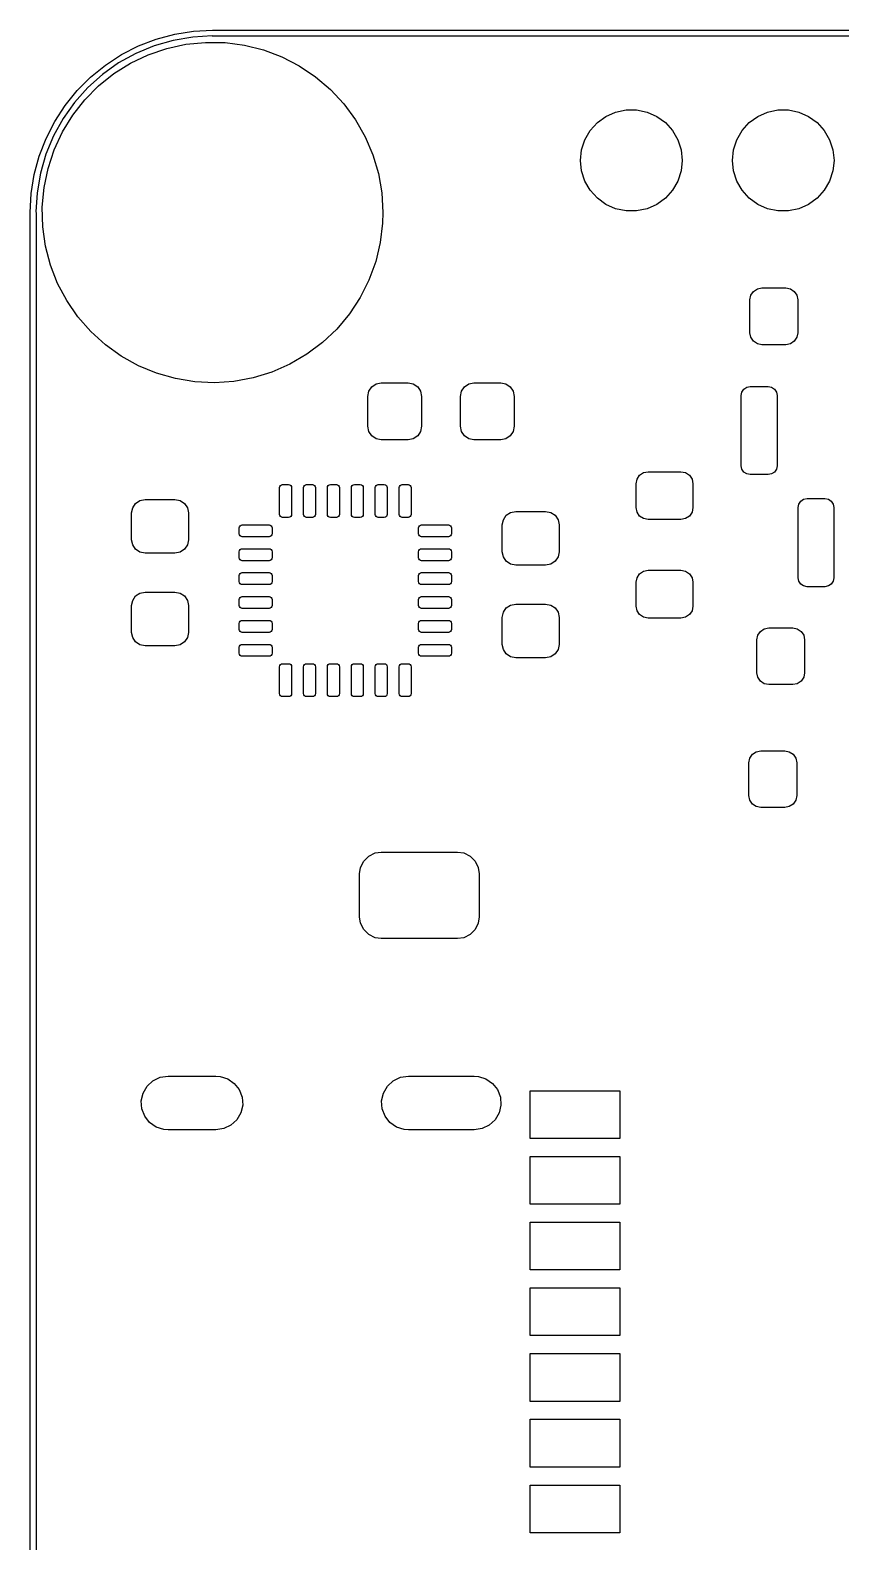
# Model space of a CAD drawing. Extents: x 3.59 to 5.68, y -3.55 to -1.66.
# Drawn here: x 3.585 to 4.119, y -2.652 to -1.656 of the extents above; entities that cross this region are included whole.
import ezdxf

# ---------------------------------------------------------------- set-up
doc = ezdxf.new("R2010")
doc.units = 0
doc.header["$MEASUREMENT"] = 0
doc.layers.add('BLACK', color=7, linetype='CONTINUOUS')

msp = doc.modelspace()

# ---------------------------------------------------------------- linework, layer by layer
at = {"layer": 'BLACK', "linetype": 'CONTINUOUS'}
for p, q in [((3.65672, -1.66673), (3.66846, -1.66223)), ((3.67968, -1.66302), (3.66714, -1.66663)), ((3.66846, -1.66223), (3.6806, -1.65898)), ((3.69254, -1.66084), (3.67968, -1.66302)), ((3.6806, -1.65898), (3.69301, -1.65701)), ((3.70518, -1.66013), (3.69254, -1.66084)), ((3.69301, -1.65701), (3.70556, -1.65635)), ((3.70556, -1.66029), (3.70518, -1.66013)), ((3.70556, -1.65635), (3.70556, -1.65635)), ((3.70556, -1.65635), (5.55596, -1.65635)), ((5.55596, -1.66029), (3.70556, -1.66029)), ((3.63498, -1.67928), (3.64553, -1.67244)), ((3.65509, -1.67163), (3.64368, -1.67794)), ((3.64553, -1.67244), (3.65672, -1.66673)), ((3.65151, -1.67811), (3.66317, -1.67255)), ((3.66714, -1.66663), (3.65509, -1.67163)), ((3.66317, -1.67255), (3.67539, -1.66836)), ((3.67539, -1.66836), (3.68801, -1.66561)), ((3.68801, -1.66561), (3.70086, -1.66433)), ((3.70086, -1.66433), (3.71378, -1.66453)), ((3.71378, -1.66453), (3.72659, -1.66622)), ((3.72659, -1.66622), (3.73912, -1.66936)), ((3.73912, -1.66936), (3.7512, -1.67393)), ((3.62522, -1.68719), (3.63498, -1.67928)), ((3.64368, -1.67794), (3.63304, -1.68548)), ((3.64056, -1.68497), (3.65151, -1.67811)), ((3.7512, -1.67393), (3.76268, -1.67985)), ((3.76268, -1.67985), (3.7734, -1.68706)), ((3.61633, -1.69608), (3.62522, -1.68719)), ((3.6214, -1.70223), (3.63048, -1.69305)), ((3.63304, -1.68548), (3.62331, -1.69418)), ((3.63048, -1.69305), (3.64056, -1.68497)), ((3.7734, -1.68706), (3.78322, -1.69545)), ((3.60842, -1.70585), (3.61633, -1.69608)), ((3.61343, -1.7124), (3.6214, -1.70223)), ((3.62331, -1.69418), (3.61462, -1.7039)), ((3.78322, -1.69545), (3.79202, -1.70491)), ((3.60157, -1.71639), (3.60842, -1.70585)), ((3.60668, -1.72341), (3.61343, -1.7124)), ((3.61462, -1.7039), (3.60707, -1.71454)), ((3.79202, -1.70491), (3.79967, -1.71532)), ((3.95894, -1.71726), (3.9646, -1.71315)), ((3.9646, -1.71315), (3.97099, -1.7103)), ((3.97099, -1.7103), (3.97784, -1.70885)), ((3.97784, -1.70885), (3.98483, -1.70885)), ((3.98483, -1.70885), (3.99168, -1.7103)), ((3.99168, -1.7103), (3.99807, -1.71315)), ((3.99807, -1.71315), (4.00373, -1.71726)), ((4.05894, -1.71726), (4.0646, -1.71315)), ((4.0646, -1.71315), (4.07099, -1.7103)), ((4.07099, -1.7103), (4.07784, -1.70885)), ((4.07784, -1.70885), (4.08483, -1.70885)), ((4.08483, -1.70885), (4.09168, -1.7103)), ((4.09168, -1.7103), (4.09807, -1.71315)), ((4.09807, -1.71315), (4.10373, -1.71726)), ((3.59587, -1.72759), (3.60157, -1.71639)), ((3.60707, -1.71454), (3.60076, -1.72596)), ((3.79967, -1.71532), (3.80607, -1.72654)), ((3.95076, -1.72852), (3.95426, -1.72246)), ((3.95426, -1.72246), (3.95894, -1.71726)), ((4.00373, -1.71726), (4.00841, -1.72246)), ((4.00841, -1.72246), (4.01191, -1.72852)), ((4.05076, -1.72852), (4.05426, -1.72246)), ((4.05426, -1.72246), (4.05894, -1.71726)), ((4.10373, -1.71726), (4.10841, -1.72246)), ((4.10841, -1.72246), (4.11191, -1.72852)), ((3.59136, -1.73932), (3.59587, -1.72759)), ((3.60076, -1.72596), (3.59577, -1.73801)), ((3.60124, -1.73513), (3.60668, -1.72341)), ((3.80607, -1.72654), (3.81113, -1.73843)), ((3.9486, -1.73517), (3.95076, -1.72852)), ((4.01191, -1.72852), (4.01407, -1.73517)), ((4.0486, -1.73517), (4.05076, -1.72852)), ((4.11191, -1.72852), (4.11407, -1.73517)), ((3.58811, -1.75146), (3.59136, -1.73932)), ((3.59577, -1.73801), (3.59216, -1.75055)), ((3.59718, -1.74739), (3.60124, -1.73513)), ((3.81113, -1.73843), (3.8148, -1.75081)), ((3.94787, -1.74213), (3.9486, -1.73517)), ((3.9486, -1.74909), (3.94787, -1.74213)), ((4.01407, -1.73517), (4.0148, -1.74213)), ((4.0148, -1.74213), (4.01407, -1.74909)), ((4.04787, -1.74213), (4.0486, -1.73517)), ((4.0486, -1.74909), (4.04787, -1.74213)), ((4.11407, -1.73517), (4.1148, -1.74213)), ((4.1148, -1.74213), (4.11407, -1.74909)), ((3.58614, -1.76388), (3.58811, -1.75146)), ((3.59216, -1.75055), (3.58997, -1.76341)), ((3.59456, -1.76004), (3.59718, -1.74739)), ((3.8148, -1.75081), (3.81702, -1.76354)), ((3.95076, -1.75574), (3.9486, -1.74909)), ((4.01407, -1.74909), (4.01191, -1.75574)), ((4.05076, -1.75574), (4.0486, -1.74909)), ((4.11407, -1.74909), (4.11191, -1.75574)), ((3.59341, -1.77291), (3.59456, -1.76004)), ((3.95426, -1.7618), (3.95076, -1.75574)), ((3.95894, -1.767), (3.95426, -1.7618)), ((4.00841, -1.7618), (4.00373, -1.767)), ((4.01191, -1.75574), (4.00841, -1.7618)), ((4.05426, -1.7618), (4.05076, -1.75574)), ((4.05894, -1.767), (4.05426, -1.7618)), ((4.10841, -1.7618), (4.10373, -1.767)), ((4.11191, -1.75574), (4.10841, -1.7618)), ((3.58549, -1.77643), (3.58614, -1.76388)), ((3.58997, -1.76341), (3.58926, -1.77604)), ((3.59375, -1.78582), (3.59341, -1.77291)), ((3.81702, -1.76354), (3.81777, -1.77643)), ((3.9646, -1.77111), (3.95894, -1.767)), ((3.97099, -1.77396), (3.9646, -1.77111)), ((3.99807, -1.77111), (3.99168, -1.77396)), ((4.00373, -1.767), (3.99807, -1.77111)), ((4.0646, -1.77111), (4.05894, -1.767)), ((4.07099, -1.77396), (4.0646, -1.77111)), ((4.09807, -1.77111), (4.09168, -1.77396)), ((4.10373, -1.767), (4.09807, -1.77111)), ((3.58549, -3.42997), (3.58549, -1.77643)), ((3.58926, -1.77604), (3.58942, -1.77643)), ((3.58942, -1.77643), (3.58942, -3.42997)), ((3.81777, -1.77643), (3.81755, -1.78348)), ((3.97784, -1.77541), (3.97099, -1.77396)), ((3.98483, -1.77541), (3.97784, -1.77541)), ((3.99168, -1.77396), (3.98483, -1.77541)), ((4.07784, -1.77541), (4.07099, -1.77396)), ((4.08483, -1.77541), (4.07784, -1.77541)), ((4.09168, -1.77396), (4.08483, -1.77541)), ((3.59557, -1.79861), (3.59375, -1.78582)), ((3.81755, -1.78348), (3.81599, -1.7963)), ((3.59885, -1.81111), (3.59557, -1.79861)), ((3.81599, -1.7963), (3.81298, -1.80886)), ((3.60354, -1.82314), (3.59885, -1.81111)), ((3.81298, -1.80886), (3.80854, -1.82099)), ((3.80854, -1.82099), (3.80274, -1.83254)), ((3.60959, -1.83456), (3.60354, -1.82314)), ((3.80274, -1.83254), (3.79564, -1.84333)), ((4.05945, -1.83406), (4.06005, -1.83104)), ((4.06005, -1.83104), (4.06176, -1.82849)), ((4.06176, -1.82849), (4.06431, -1.82678)), ((4.06431, -1.82678), (4.06732, -1.82618)), ((4.06732, -1.82618), (4.08307, -1.82618)), ((4.08307, -1.82618), (4.08608, -1.82678)), ((4.08608, -1.82678), (4.08864, -1.82849)), ((4.08864, -1.82849), (4.09035, -1.83104)), ((4.09035, -1.83104), (4.09094, -1.83406)), ((3.6169, -1.8452), (3.60959, -1.83456)), ((4.05945, -1.85571), (4.05945, -1.83406)), ((4.09094, -1.83406), (4.09094, -1.85571)), ((3.6254, -1.85494), (3.6169, -1.8452)), ((3.79564, -1.84333), (3.78736, -1.85324)), ((3.63495, -1.86363), (3.6254, -1.85494)), ((3.77799, -1.86213), (3.76766, -1.86989)), ((3.78736, -1.85324), (3.77799, -1.86213)), ((4.06005, -1.85872), (4.05945, -1.85571)), ((4.06176, -1.86128), (4.06005, -1.85872)), ((4.06431, -1.86298), (4.06176, -1.86128)), ((4.08864, -1.86128), (4.08608, -1.86298)), ((4.09035, -1.85872), (4.08864, -1.86128)), ((4.09094, -1.85571), (4.09035, -1.85872)), ((3.64544, -1.87117), (3.63495, -1.86363)), ((3.65673, -1.87745), (3.64544, -1.87117)), ((3.76766, -1.86989), (3.7565, -1.87641)), ((4.06732, -1.86358), (4.06431, -1.86298)), ((4.08307, -1.86358), (4.06732, -1.86358)), ((4.08608, -1.86298), (4.08307, -1.86358)), ((3.66866, -1.8824), (3.65673, -1.87745)), ((3.68109, -1.88594), (3.66866, -1.8824)), ((3.74467, -1.8816), (3.73233, -1.8854)), ((3.7565, -1.87641), (3.74467, -1.8816)), ((3.69383, -1.88802), (3.68109, -1.88594)), ((3.70674, -1.88863), (3.69383, -1.88802)), ((3.71963, -1.88775), (3.70674, -1.88863)), ((3.73233, -1.8854), (3.71963, -1.88775)), ((3.80845, -1.89425), (3.81037, -1.89138)), ((3.81037, -1.89138), (3.81325, -1.88946)), ((3.81325, -1.88946), (3.81664, -1.88878)), ((3.81664, -1.88878), (3.83435, -1.88878)), ((3.83435, -1.88878), (3.83774, -1.88946)), ((3.83774, -1.88946), (3.84062, -1.89138)), ((3.84062, -1.89138), (3.84254, -1.89425)), ((3.86948, -1.89425), (3.8714, -1.89138)), ((3.8714, -1.89138), (3.87427, -1.88946)), ((3.87427, -1.88946), (3.87766, -1.88878)), ((3.87766, -1.88878), (3.89538, -1.88878)), ((3.89538, -1.88878), (3.89877, -1.88946)), ((3.89877, -1.88946), (3.90164, -1.89138)), ((3.90164, -1.89138), (3.90356, -1.89425)), ((4.05547, -1.89287), (4.05739, -1.89159)), ((4.05739, -1.89159), (4.05965, -1.89114)), ((4.05965, -1.89114), (4.07146, -1.89114)), ((4.07146, -1.89114), (4.07372, -1.89159)), ((4.07372, -1.89159), (4.07563, -1.89287)), ((3.80778, -1.89764), (3.80845, -1.89425)), ((3.80778, -1.91733), (3.80778, -1.89764)), ((3.84254, -1.89425), (3.84321, -1.89764)), ((3.84321, -1.89764), (3.84321, -1.91733)), ((3.8688, -1.89764), (3.86948, -1.89425)), ((3.8688, -1.91733), (3.8688, -1.89764)), ((3.90356, -1.89425), (3.90424, -1.89764)), ((3.90424, -1.89764), (3.90424, -1.91733)), ((4.05374, -1.89705), (4.05419, -1.89479)), ((4.05374, -1.94331), (4.05374, -1.89705)), ((4.05419, -1.89479), (4.05547, -1.89287)), ((4.07563, -1.89287), (4.07691, -1.89479)), ((4.07691, -1.89479), (4.07736, -1.89705)), ((4.07736, -1.89705), (4.07736, -1.94331)), ((3.80845, -1.92072), (3.80778, -1.91733)), ((3.81037, -1.92359), (3.80845, -1.92072)), ((3.84254, -1.92072), (3.84062, -1.92359)), ((3.84321, -1.91733), (3.84254, -1.92072)), ((3.86948, -1.92072), (3.8688, -1.91733)), ((3.8714, -1.92359), (3.86948, -1.92072)), ((3.90356, -1.92072), (3.90164, -1.92359)), ((3.90424, -1.91733), (3.90356, -1.92072)), ((3.81325, -1.92551), (3.81037, -1.92359)), ((3.81664, -1.92619), (3.81325, -1.92551)), ((3.83435, -1.92619), (3.81664, -1.92619)), ((3.83774, -1.92551), (3.83435, -1.92619)), ((3.84062, -1.92359), (3.83774, -1.92551)), ((3.87427, -1.92551), (3.8714, -1.92359)), ((3.87766, -1.92619), (3.87427, -1.92551)), ((3.89538, -1.92619), (3.87766, -1.92619)), ((3.89877, -1.92551), (3.89538, -1.92619)), ((3.90164, -1.92359), (3.89877, -1.92551)), ((3.9845, -1.95517), (3.9851, -1.95216)), ((3.9851, -1.95216), (3.98681, -1.94961)), ((3.98681, -1.94961), (3.98936, -1.9479)), ((3.98936, -1.9479), (3.99237, -1.9473)), ((3.99237, -1.9473), (4.01403, -1.9473)), ((4.01403, -1.9473), (4.01704, -1.9479)), ((4.01704, -1.9479), (4.0196, -1.94961)), ((4.0196, -1.94961), (4.0213, -1.95216)), ((4.0213, -1.95216), (4.0219, -1.95517)), ((4.05419, -1.94557), (4.05374, -1.94331)), ((4.05547, -1.94748), (4.05419, -1.94557)), ((4.05739, -1.94876), (4.05547, -1.94748)), ((4.05965, -1.94921), (4.05739, -1.94876)), ((4.07146, -1.94921), (4.05965, -1.94921)), ((4.07372, -1.94876), (4.07146, -1.94921)), ((4.07563, -1.94748), (4.07372, -1.94876)), ((4.07691, -1.94557), (4.07563, -1.94748)), ((4.07736, -1.94331), (4.07691, -1.94557)), ((3.74971, -1.95768), (3.74986, -1.95693)), ((3.74971, -1.9754), (3.74971, -1.95768)), ((3.74986, -1.95693), (3.75029, -1.95629)), ((3.75029, -1.95629), (3.75092, -1.95586)), ((3.75092, -1.95586), (3.75168, -1.95571)), ((3.75168, -1.95571), (3.75561, -1.95571)), ((3.75561, -1.95571), (3.75637, -1.95586)), ((3.75637, -1.95586), (3.75701, -1.95629)), ((3.75701, -1.95629), (3.75743, -1.95693)), ((3.75743, -1.95693), (3.75758, -1.95768)), ((3.75758, -1.95768), (3.75758, -1.9754)), ((3.76546, -1.95768), (3.76561, -1.95693)), ((3.76546, -1.9754), (3.76546, -1.95768)), ((3.76561, -1.95693), (3.76603, -1.95629)), ((3.76603, -1.95629), (3.76667, -1.95586)), ((3.76667, -1.95586), (3.76743, -1.95571)), ((3.76743, -1.95571), (3.77136, -1.95571)), ((3.77136, -1.95571), (3.77212, -1.95586)), ((3.77212, -1.95586), (3.77275, -1.95629)), ((3.77275, -1.95629), (3.77318, -1.95693)), ((3.77318, -1.95693), (3.77333, -1.95768)), ((3.77333, -1.95768), (3.77333, -1.9754)), ((3.7812, -1.95768), (3.78135, -1.95693)), ((3.7812, -1.9754), (3.7812, -1.95768)), ((3.78135, -1.95693), (3.78178, -1.95629)), ((3.78178, -1.95629), (3.78242, -1.95586)), ((3.78242, -1.95586), (3.78317, -1.95571)), ((3.78317, -1.95571), (3.78711, -1.95571)), ((3.78711, -1.95571), (3.78786, -1.95586)), ((3.78786, -1.95586), (3.7885, -1.95629)), ((3.7885, -1.95629), (3.78893, -1.95693)), ((3.78893, -1.95693), (3.78908, -1.95768)), ((3.78908, -1.95768), (3.78908, -1.9754)), ((3.79695, -1.95768), (3.7971, -1.95693)), ((3.79695, -1.9754), (3.79695, -1.95768)), ((3.7971, -1.95693), (3.79753, -1.95629)), ((3.79753, -1.95629), (3.79817, -1.95586)), ((3.79817, -1.95586), (3.79892, -1.95571)), ((3.79892, -1.95571), (3.80286, -1.95571)), ((3.80286, -1.95571), (3.80361, -1.95586)), ((3.80361, -1.95586), (3.80425, -1.95629)), ((3.80425, -1.95629), (3.80468, -1.95693)), ((3.80468, -1.95693), (3.80483, -1.95768)), ((3.80483, -1.95768), (3.80483, -1.9754)), ((3.8127, -1.95768), (3.81285, -1.95693)), ((3.8127, -1.9754), (3.8127, -1.95768)), ((3.81285, -1.95693), (3.81328, -1.95629)), ((3.81328, -1.95629), (3.81392, -1.95586)), ((3.81392, -1.95586), (3.81467, -1.95571)), ((3.81467, -1.95571), (3.81861, -1.95571)), ((3.81861, -1.95571), (3.81936, -1.95586)), ((3.81936, -1.95586), (3.82, -1.95629)), ((3.82, -1.95629), (3.82042, -1.95693)), ((3.82042, -1.95693), (3.82057, -1.95768)), ((3.82057, -1.95768), (3.82057, -1.9754)), ((3.82845, -1.95768), (3.8286, -1.95693)), ((3.82845, -1.9754), (3.82845, -1.95768)), ((3.8286, -1.95693), (3.82903, -1.95629)), ((3.82903, -1.95629), (3.82966, -1.95586)), ((3.82966, -1.95586), (3.83042, -1.95571)), ((3.83042, -1.95571), (3.83435, -1.95571)), ((3.83435, -1.95571), (3.83511, -1.95586)), ((3.83511, -1.95586), (3.83575, -1.95629)), ((3.83575, -1.95629), (3.83617, -1.95693)), ((3.83617, -1.95693), (3.83632, -1.95768)), ((3.83632, -1.95768), (3.83632, -1.9754)), ((3.9845, -1.97092), (3.9845, -1.95517)), ((4.0219, -1.95517), (4.0219, -1.97092)), ((3.65227, -1.97441), (3.65294, -1.97102)), ((3.65294, -1.97102), (3.65486, -1.96815)), ((3.65486, -1.96815), (3.65774, -1.96623)), ((3.65774, -1.96623), (3.66113, -1.96556)), ((3.66113, -1.96556), (3.68081, -1.96556)), ((3.68081, -1.96556), (3.6842, -1.96623)), ((3.6842, -1.96623), (3.68707, -1.96815)), ((3.68707, -1.96815), (3.68899, -1.97102)), ((3.68899, -1.97102), (3.68967, -1.97441)), ((3.9851, -1.97393), (3.9845, -1.97092)), ((4.0219, -1.97092), (4.0213, -1.97393)), ((4.09114, -1.97087), (4.09159, -1.96861)), ((4.09114, -2.01713), (4.09114, -1.97087)), ((4.09159, -1.96861), (4.09287, -1.96669)), ((4.09287, -1.96669), (4.09479, -1.96541)), ((4.09479, -1.96541), (4.09705, -1.96496)), ((4.09705, -1.96496), (4.10886, -1.96496)), ((4.10886, -1.96496), (4.11112, -1.96541)), ((4.11112, -1.96541), (4.11303, -1.96669)), ((4.11303, -1.96669), (4.11431, -1.96861)), ((4.11431, -1.96861), (4.11476, -1.97087)), ((4.11476, -1.97087), (4.11476, -2.01713)), ((3.65227, -1.99213), (3.65227, -1.97441)), ((3.68967, -1.97441), (3.68967, -1.99213)), ((3.74986, -1.97615), (3.74971, -1.9754)), ((3.75029, -1.97679), (3.74986, -1.97615)), ((3.75092, -1.97722), (3.75029, -1.97679)), ((3.75168, -1.97737), (3.75092, -1.97722)), ((3.75561, -1.97737), (3.75168, -1.97737)), ((3.75637, -1.97722), (3.75561, -1.97737)), ((3.75701, -1.97679), (3.75637, -1.97722)), ((3.75743, -1.97615), (3.75701, -1.97679)), ((3.75758, -1.9754), (3.75743, -1.97615)), ((3.76561, -1.97615), (3.76546, -1.9754)), ((3.76603, -1.97679), (3.76561, -1.97615)), ((3.76667, -1.97722), (3.76603, -1.97679)), ((3.76743, -1.97737), (3.76667, -1.97722)), ((3.77136, -1.97737), (3.76743, -1.97737)), ((3.77212, -1.97722), (3.77136, -1.97737)), ((3.77275, -1.97679), (3.77212, -1.97722)), ((3.77318, -1.97615), (3.77275, -1.97679)), ((3.77333, -1.9754), (3.77318, -1.97615)), ((3.78135, -1.97615), (3.7812, -1.9754)), ((3.78178, -1.97679), (3.78135, -1.97615)), ((3.78242, -1.97722), (3.78178, -1.97679)), ((3.78317, -1.97737), (3.78242, -1.97722)), ((3.78711, -1.97737), (3.78317, -1.97737)), ((3.78786, -1.97722), (3.78711, -1.97737)), ((3.7885, -1.97679), (3.78786, -1.97722)), ((3.78893, -1.97615), (3.7885, -1.97679)), ((3.78908, -1.9754), (3.78893, -1.97615)), ((3.7971, -1.97615), (3.79695, -1.9754)), ((3.79753, -1.97679), (3.7971, -1.97615)), ((3.79817, -1.97722), (3.79753, -1.97679)), ((3.79892, -1.97737), (3.79817, -1.97722)), ((3.80286, -1.97737), (3.79892, -1.97737)), ((3.80361, -1.97722), (3.80286, -1.97737)), ((3.80425, -1.97679), (3.80361, -1.97722)), ((3.80468, -1.97615), (3.80425, -1.97679)), ((3.80483, -1.9754), (3.80468, -1.97615)), ((3.81285, -1.97615), (3.8127, -1.9754)), ((3.81328, -1.97679), (3.81285, -1.97615)), ((3.81392, -1.97722), (3.81328, -1.97679)), ((3.81467, -1.97737), (3.81392, -1.97722)), ((3.81861, -1.97737), (3.81467, -1.97737)), ((3.81936, -1.97722), (3.81861, -1.97737)), ((3.82, -1.97679), (3.81936, -1.97722)), ((3.82042, -1.97615), (3.82, -1.97679)), ((3.82057, -1.9754), (3.82042, -1.97615)), ((3.8286, -1.97615), (3.82845, -1.9754)), ((3.82903, -1.97679), (3.8286, -1.97615)), ((3.82966, -1.97722), (3.82903, -1.97679)), ((3.83042, -1.97737), (3.82966, -1.97722)), ((3.83435, -1.97737), (3.83042, -1.97737)), ((3.83511, -1.97722), (3.83435, -1.97737)), ((3.83575, -1.97679), (3.83511, -1.97722)), ((3.83617, -1.97615), (3.83575, -1.97679)), ((3.83632, -1.9754), (3.83617, -1.97615)), ((3.89636, -1.98229), (3.89704, -1.9789)), ((3.89704, -1.9789), (3.89896, -1.97602)), ((3.89896, -1.97602), (3.90183, -1.9741)), ((3.90183, -1.9741), (3.90522, -1.97343)), ((3.90522, -1.97343), (3.92491, -1.97343)), ((3.92491, -1.97343), (3.9283, -1.9741)), ((3.9283, -1.9741), (3.93117, -1.97602)), ((3.93117, -1.97602), (3.93309, -1.9789)), ((3.93309, -1.9789), (3.93376, -1.98229)), ((3.98681, -1.97649), (3.9851, -1.97393)), ((3.98936, -1.9782), (3.98681, -1.97649)), ((3.99237, -1.9788), (3.98936, -1.9782)), ((4.01403, -1.9788), (3.99237, -1.9788)), ((4.01704, -1.9782), (4.01403, -1.9788)), ((4.0196, -1.97649), (4.01704, -1.9782)), ((4.0213, -1.97393), (4.0196, -1.97649)), ((3.65294, -1.99552), (3.65227, -1.99213)), ((3.68967, -1.99213), (3.68899, -1.99552)), ((3.72313, -1.98426), (3.72328, -1.9835)), ((3.72313, -1.98819), (3.72313, -1.98426)), ((3.72328, -1.98895), (3.72313, -1.98819)), ((3.72328, -1.9835), (3.72371, -1.98286)), ((3.72371, -1.98958), (3.72328, -1.98895)), ((3.72371, -1.98286), (3.72435, -1.98244)), ((3.72435, -1.99001), (3.72371, -1.98958)), ((3.72435, -1.98244), (3.7251, -1.98229)), ((3.7251, -1.99016), (3.72435, -1.99001)), ((3.7251, -1.98229), (3.74282, -1.98229)), ((3.74282, -1.99016), (3.7251, -1.99016)), ((3.74282, -1.98229), (3.74357, -1.98244)), ((3.74357, -1.99001), (3.74282, -1.99016)), ((3.74357, -1.98244), (3.74421, -1.98286)), ((3.74421, -1.98958), (3.74357, -1.99001)), ((3.74421, -1.98286), (3.74464, -1.9835)), ((3.74464, -1.98895), (3.74421, -1.98958)), ((3.74464, -1.9835), (3.74479, -1.98426)), ((3.74479, -1.98819), (3.74464, -1.98895)), ((3.74479, -1.98426), (3.74479, -1.98819)), ((3.84124, -1.98426), (3.84139, -1.9835)), ((3.84124, -1.98819), (3.84124, -1.98426)), ((3.84139, -1.98895), (3.84124, -1.98819)), ((3.84139, -1.9835), (3.84182, -1.98286)), ((3.84182, -1.98958), (3.84139, -1.98895)), ((3.84182, -1.98286), (3.84246, -1.98244)), ((3.84246, -1.99001), (3.84182, -1.98958)), ((3.84246, -1.98244), (3.84321, -1.98229)), ((3.84321, -1.99016), (3.84246, -1.99001)), ((3.84321, -1.98229), (3.86093, -1.98229)), ((3.86093, -1.99016), (3.84321, -1.99016)), ((3.86093, -1.98229), (3.86168, -1.98244)), ((3.86168, -1.99001), (3.86093, -1.99016)), ((3.86168, -1.98244), (3.86232, -1.98286)), ((3.86232, -1.98958), (3.86168, -1.99001)), ((3.86232, -1.98286), (3.86275, -1.9835)), ((3.86275, -1.98895), (3.86232, -1.98958)), ((3.86275, -1.9835), (3.8629, -1.98426)), ((3.8629, -1.98819), (3.86275, -1.98895)), ((3.8629, -1.98426), (3.8629, -1.98819)), ((3.89636, -2), (3.89636, -1.98229)), ((3.93376, -1.98229), (3.93376, -2)), ((3.65486, -1.99839), (3.65294, -1.99552)), ((3.65774, -2.00031), (3.65486, -1.99839)), ((3.66113, -2.00099), (3.65774, -2.00031)), ((3.68081, -2.00099), (3.66113, -2.00099)), ((3.6842, -2.00031), (3.68081, -2.00099)), ((3.68707, -1.99839), (3.6842, -2.00031)), ((3.68899, -1.99552), (3.68707, -1.99839)), ((3.72313, -2), (3.72328, -1.99925)), ((3.72313, -2.00394), (3.72313, -2)), ((3.72328, -1.99925), (3.72371, -1.99861)), ((3.72371, -1.99861), (3.72435, -1.99819)), ((3.72435, -1.99819), (3.7251, -1.99804)), ((3.7251, -1.99804), (3.74282, -1.99804)), ((3.74282, -1.99804), (3.74357, -1.99819)), ((3.74357, -1.99819), (3.74421, -1.99861)), ((3.74421, -1.99861), (3.74464, -1.99925)), ((3.74464, -1.99925), (3.74479, -2)), ((3.74479, -2), (3.74479, -2.00394)), ((3.84124, -2), (3.84139, -1.99925)), ((3.84124, -2.00394), (3.84124, -2)), ((3.84139, -1.99925), (3.84182, -1.99861)), ((3.84182, -1.99861), (3.84246, -1.99819)), ((3.84246, -1.99819), (3.84321, -1.99804)), ((3.84321, -1.99804), (3.86093, -1.99804)), ((3.86093, -1.99804), (3.86168, -1.99819)), ((3.86168, -1.99819), (3.86232, -1.99861)), ((3.86232, -1.99861), (3.86275, -1.99925)), ((3.86275, -1.99925), (3.8629, -2)), ((3.8629, -2), (3.8629, -2.00394)), ((3.89704, -2.00339), (3.89636, -2)), ((3.93376, -2), (3.93309, -2.00339)), ((3.72328, -2.00469), (3.72313, -2.00394)), ((3.72371, -2.00533), (3.72328, -2.00469)), ((3.72435, -2.00576), (3.72371, -2.00533)), ((3.7251, -2.00591), (3.72435, -2.00576)), ((3.74282, -2.00591), (3.7251, -2.00591)), ((3.74357, -2.00576), (3.74282, -2.00591)), ((3.74421, -2.00533), (3.74357, -2.00576)), ((3.74464, -2.00469), (3.74421, -2.00533)), ((3.74479, -2.00394), (3.74464, -2.00469)), ((3.84139, -2.00469), (3.84124, -2.00394)), ((3.84182, -2.00533), (3.84139, -2.00469)), ((3.84246, -2.00576), (3.84182, -2.00533)), ((3.84321, -2.00591), (3.84246, -2.00576)), ((3.86093, -2.00591), (3.84321, -2.00591)), ((3.86168, -2.00576), (3.86093, -2.00591)), ((3.86232, -2.00533), (3.86168, -2.00576)), ((3.86275, -2.00469), (3.86232, -2.00533)), ((3.8629, -2.00394), (3.86275, -2.00469)), ((3.89896, -2.00627), (3.89704, -2.00339)), ((3.90183, -2.00819), (3.89896, -2.00627)), ((3.90522, -2.00886), (3.90183, -2.00819)), ((3.92491, -2.00886), (3.90522, -2.00886)), ((3.9283, -2.00819), (3.92491, -2.00886)), ((3.93117, -2.00627), (3.9283, -2.00819)), ((3.93309, -2.00339), (3.93117, -2.00627)), ((3.72313, -2.01575), (3.72328, -2.015)), ((3.72313, -2.01969), (3.72313, -2.01575)), ((3.72328, -2.02044), (3.72313, -2.01969)), ((3.72328, -2.015), (3.72371, -2.01436)), ((3.72371, -2.02108), (3.72328, -2.02044)), ((3.72371, -2.01436), (3.72435, -2.01393)), ((3.72435, -2.02151), (3.72371, -2.02108)), ((3.72435, -2.01393), (3.7251, -2.01378)), ((3.7251, -2.02166), (3.72435, -2.02151)), ((3.7251, -2.01378), (3.74282, -2.01378)), ((3.74282, -2.02166), (3.7251, -2.02166)), ((3.74282, -2.01378), (3.74357, -2.01393)), ((3.74357, -2.02151), (3.74282, -2.02166)), ((3.74357, -2.01393), (3.74421, -2.01436)), ((3.74421, -2.02108), (3.74357, -2.02151)), ((3.74421, -2.01436), (3.74464, -2.015)), ((3.74464, -2.02044), (3.74421, -2.02108)), ((3.74464, -2.015), (3.74479, -2.01575)), ((3.74479, -2.01969), (3.74464, -2.02044)), ((3.74479, -2.01575), (3.74479, -2.01969)), ((3.84124, -2.01575), (3.84139, -2.015)), ((3.84124, -2.01969), (3.84124, -2.01575)), ((3.84139, -2.02044), (3.84124, -2.01969)), ((3.84139, -2.015), (3.84182, -2.01436)), ((3.84182, -2.02108), (3.84139, -2.02044)), ((3.84182, -2.01436), (3.84246, -2.01393)), ((3.84246, -2.02151), (3.84182, -2.02108)), ((3.84246, -2.01393), (3.84321, -2.01378)), ((3.84321, -2.02166), (3.84246, -2.02151)), ((3.84321, -2.01378), (3.86093, -2.01378)), ((3.86093, -2.02166), (3.84321, -2.02166)), ((3.86093, -2.01378), (3.86168, -2.01393)), ((3.86168, -2.02151), (3.86093, -2.02166)), ((3.86168, -2.01393), (3.86232, -2.01436)), ((3.86232, -2.02108), (3.86168, -2.02151)), ((3.86232, -2.01436), (3.86275, -2.015)), ((3.86275, -2.02044), (3.86232, -2.02108)), ((3.86275, -2.015), (3.8629, -2.01575)), ((3.8629, -2.01969), (3.86275, -2.02044)), ((3.8629, -2.01575), (3.8629, -2.01969)), ((3.9845, -2.02013), (3.9851, -2.01712)), ((3.9845, -2.03588), (3.9845, -2.02013)), ((3.9851, -2.01712), (3.98681, -2.01457)), ((3.98681, -2.01457), (3.98936, -2.01286)), ((3.98936, -2.01286), (3.99237, -2.01226)), ((3.99237, -2.01226), (4.01403, -2.01226)), ((4.01403, -2.01226), (4.01704, -2.01286)), ((4.01704, -2.01286), (4.0196, -2.01457)), ((4.0196, -2.01457), (4.0213, -2.01712)), ((4.0213, -2.01712), (4.0219, -2.02013)), ((4.0219, -2.02013), (4.0219, -2.03588)), ((4.09159, -2.01939), (4.09114, -2.01713)), ((4.09287, -2.0213), (4.09159, -2.01939)), ((4.09479, -2.02258), (4.09287, -2.0213)), ((4.11303, -2.0213), (4.11112, -2.02258)), ((4.11431, -2.01939), (4.11303, -2.0213)), ((4.11476, -2.01713), (4.11431, -2.01939)), ((3.65294, -2.03205), (3.65486, -2.02917)), ((3.65486, -2.02917), (3.65774, -2.02725)), ((3.65774, -2.02725), (3.66113, -2.02658)), ((3.66113, -2.02658), (3.68081, -2.02658)), ((3.68081, -2.02658), (3.6842, -2.02725)), ((3.6842, -2.02725), (3.68707, -2.02917)), ((3.68707, -2.02917), (3.68899, -2.03205)), ((3.72313, -2.0315), (3.72328, -2.03075)), ((3.72313, -2.03544), (3.72313, -2.0315)), ((3.72328, -2.03075), (3.72371, -2.03011)), ((3.72371, -2.03011), (3.72435, -2.02968)), ((3.72435, -2.02968), (3.7251, -2.02953)), ((3.7251, -2.02953), (3.74282, -2.02953)), ((3.74282, -2.02953), (3.74357, -2.02968)), ((3.74357, -2.02968), (3.74421, -2.03011)), ((3.74421, -2.03011), (3.74464, -2.03075)), ((3.74464, -2.03075), (3.74479, -2.0315)), ((3.74479, -2.0315), (3.74479, -2.03544)), ((3.84124, -2.0315), (3.84139, -2.03075)), ((3.84124, -2.03544), (3.84124, -2.0315)), ((3.84139, -2.03075), (3.84182, -2.03011)), ((3.84182, -2.03011), (3.84246, -2.02968)), ((3.84246, -2.02968), (3.84321, -2.02953)), ((3.84321, -2.02953), (3.86093, -2.02953)), ((3.86093, -2.02953), (3.86168, -2.02968)), ((3.86168, -2.02968), (3.86232, -2.03011)), ((3.86232, -2.03011), (3.86275, -2.03075)), ((3.86275, -2.03075), (3.8629, -2.0315)), ((3.8629, -2.0315), (3.8629, -2.03544)), ((4.09705, -2.02303), (4.09479, -2.02258)), ((4.10886, -2.02303), (4.09705, -2.02303)), ((4.11112, -2.02258), (4.10886, -2.02303)), ((3.65227, -2.03544), (3.65294, -2.03205)), ((3.65227, -2.05315), (3.65227, -2.03544)), ((3.68899, -2.03205), (3.68967, -2.03544)), ((3.68967, -2.03544), (3.68967, -2.05315)), ((3.72328, -2.03619), (3.72313, -2.03544)), ((3.72371, -2.03683), (3.72328, -2.03619)), ((3.72435, -2.03726), (3.72371, -2.03683)), ((3.7251, -2.03741), (3.72435, -2.03726)), ((3.74282, -2.03741), (3.7251, -2.03741)), ((3.74357, -2.03726), (3.74282, -2.03741)), ((3.74421, -2.03683), (3.74357, -2.03726)), ((3.74464, -2.03619), (3.74421, -2.03683)), ((3.74479, -2.03544), (3.74464, -2.03619)), ((3.84139, -2.03619), (3.84124, -2.03544)), ((3.84182, -2.03683), (3.84139, -2.03619)), ((3.84246, -2.03726), (3.84182, -2.03683)), ((3.84321, -2.03741), (3.84246, -2.03726)), ((3.86093, -2.03741), (3.84321, -2.03741)), ((3.86168, -2.03726), (3.86093, -2.03741)), ((3.86232, -2.03683), (3.86168, -2.03726)), ((3.86275, -2.03619), (3.86232, -2.03683)), ((3.8629, -2.03544), (3.86275, -2.03619)), ((3.89636, -2.04331), (3.89704, -2.03992)), ((3.89704, -2.03992), (3.89896, -2.03705)), ((3.89896, -2.03705), (3.90183, -2.03513)), ((3.90183, -2.03513), (3.90522, -2.03445)), ((3.90522, -2.03445), (3.92491, -2.03445)), ((3.92491, -2.03445), (3.9283, -2.03513)), ((3.9283, -2.03513), (3.93117, -2.03705)), ((3.93117, -2.03705), (3.93309, -2.03992)), ((3.93309, -2.03992), (3.93376, -2.04331)), ((3.9851, -2.0389), (3.9845, -2.03588)), ((3.98681, -2.04145), (3.9851, -2.0389)), ((3.98936, -2.04316), (3.98681, -2.04145)), ((4.0196, -2.04145), (4.01704, -2.04316)), ((4.0213, -2.0389), (4.0196, -2.04145)), ((4.0219, -2.03588), (4.0213, -2.0389)), ((3.72313, -2.04725), (3.72328, -2.04649)), ((3.72313, -2.05119), (3.72313, -2.04725)), ((3.72328, -2.05194), (3.72313, -2.05119)), ((3.72328, -2.04649), (3.72371, -2.04586)), ((3.72371, -2.04586), (3.72435, -2.04543)), ((3.72435, -2.04543), (3.7251, -2.04528)), ((3.7251, -2.04528), (3.74282, -2.04528)), ((3.74282, -2.04528), (3.74357, -2.04543)), ((3.74357, -2.04543), (3.74421, -2.04586)), ((3.74421, -2.04586), (3.74464, -2.04649)), ((3.74464, -2.04649), (3.74479, -2.04725)), ((3.74479, -2.05119), (3.74464, -2.05194)), ((3.74479, -2.04725), (3.74479, -2.05119)), ((3.84124, -2.04725), (3.84139, -2.04649)), ((3.84124, -2.05119), (3.84124, -2.04725)), ((3.84139, -2.05194), (3.84124, -2.05119)), ((3.84139, -2.04649), (3.84182, -2.04586)), ((3.84182, -2.04586), (3.84246, -2.04543)), ((3.84246, -2.04543), (3.84321, -2.04528)), ((3.84321, -2.04528), (3.86093, -2.04528)), ((3.86093, -2.04528), (3.86168, -2.04543)), ((3.86168, -2.04543), (3.86232, -2.04586)), ((3.86232, -2.04586), (3.86275, -2.04649)), ((3.86275, -2.04649), (3.8629, -2.04725)), ((3.8629, -2.05119), (3.86275, -2.05194)), ((3.8629, -2.04725), (3.8629, -2.05119)), ((3.89636, -2.06103), (3.89636, -2.04331)), ((3.93376, -2.04331), (3.93376, -2.06103)), ((3.99237, -2.04376), (3.98936, -2.04316)), ((4.01403, -2.04376), (3.99237, -2.04376)), ((4.01704, -2.04316), (4.01403, -2.04376)), ((4.06628, -2.0525), (4.06884, -2.0508)), ((4.06884, -2.0508), (4.07185, -2.0502)), ((4.07185, -2.0502), (4.0876, -2.0502)), ((4.0876, -2.0502), (4.09061, -2.0508)), ((4.09061, -2.0508), (4.09317, -2.0525)), ((3.65294, -2.05654), (3.65227, -2.05315)), ((3.65486, -2.05942), (3.65294, -2.05654)), ((3.65774, -2.06134), (3.65486, -2.05942)), ((3.66113, -2.06201), (3.65774, -2.06134)), ((3.6842, -2.06134), (3.68081, -2.06201)), ((3.68707, -2.05942), (3.6842, -2.06134)), ((3.68899, -2.05654), (3.68707, -2.05942)), ((3.68967, -2.05315), (3.68899, -2.05654)), ((3.72371, -2.05258), (3.72328, -2.05194)), ((3.72328, -2.06224), (3.72371, -2.0616)), ((3.72435, -2.053), (3.72371, -2.05258)), ((3.72371, -2.0616), (3.72435, -2.06118)), ((3.7251, -2.05315), (3.72435, -2.053)), ((3.72435, -2.06118), (3.7251, -2.06103)), ((3.74282, -2.05315), (3.7251, -2.05315)), ((3.7251, -2.06103), (3.74282, -2.06103)), ((3.74357, -2.053), (3.74282, -2.05315)), ((3.74282, -2.06103), (3.74357, -2.06118)), ((3.74421, -2.05258), (3.74357, -2.053)), ((3.74357, -2.06118), (3.74421, -2.0616)), ((3.74464, -2.05194), (3.74421, -2.05258)), ((3.74421, -2.0616), (3.74464, -2.06224)), ((3.84182, -2.05258), (3.84139, -2.05194)), ((3.84139, -2.06224), (3.84182, -2.0616)), ((3.84246, -2.053), (3.84182, -2.05258)), ((3.84182, -2.0616), (3.84246, -2.06118)), ((3.84321, -2.05315), (3.84246, -2.053)), ((3.84246, -2.06118), (3.84321, -2.06103)), ((3.86093, -2.05315), (3.84321, -2.05315)), ((3.84321, -2.06103), (3.86093, -2.06103)), ((3.86168, -2.053), (3.86093, -2.05315)), ((3.86093, -2.06103), (3.86168, -2.06118)), ((3.86232, -2.05258), (3.86168, -2.053)), ((3.86168, -2.06118), (3.86232, -2.0616)), ((3.86275, -2.05194), (3.86232, -2.05258)), ((3.86232, -2.0616), (3.86275, -2.06224)), ((3.89704, -2.06442), (3.89636, -2.06103)), ((3.93376, -2.06103), (3.93309, -2.06442)), ((4.06398, -2.05807), (4.06458, -2.05506)), ((4.06398, -2.07972), (4.06398, -2.05807)), ((4.06458, -2.05506), (4.06628, -2.0525)), ((4.09317, -2.0525), (4.09487, -2.05506)), ((4.09487, -2.05506), (4.09547, -2.05807)), ((4.09547, -2.05807), (4.09547, -2.07972)), ((3.68081, -2.06201), (3.66113, -2.06201)), ((3.72313, -2.063), (3.72328, -2.06224)), ((3.72313, -2.06693), (3.72313, -2.063)), ((3.72328, -2.06769), (3.72313, -2.06693)), ((3.72371, -2.06832), (3.72328, -2.06769)), ((3.72435, -2.06875), (3.72371, -2.06832)), ((3.7251, -2.0689), (3.72435, -2.06875)), ((3.74282, -2.0689), (3.7251, -2.0689)), ((3.74357, -2.06875), (3.74282, -2.0689)), ((3.74421, -2.06832), (3.74357, -2.06875)), ((3.74464, -2.06769), (3.74421, -2.06832)), ((3.74464, -2.06224), (3.74479, -2.063)), ((3.74479, -2.06693), (3.74464, -2.06769)), ((3.74479, -2.063), (3.74479, -2.06693)), ((3.84124, -2.063), (3.84139, -2.06224)), ((3.84124, -2.06693), (3.84124, -2.063)), ((3.84139, -2.06769), (3.84124, -2.06693)), ((3.84182, -2.06832), (3.84139, -2.06769)), ((3.84246, -2.06875), (3.84182, -2.06832)), ((3.84321, -2.0689), (3.84246, -2.06875)), ((3.86093, -2.0689), (3.84321, -2.0689)), ((3.86168, -2.06875), (3.86093, -2.0689)), ((3.86232, -2.06832), (3.86168, -2.06875)), ((3.86275, -2.06769), (3.86232, -2.06832)), ((3.86275, -2.06224), (3.8629, -2.063)), ((3.8629, -2.06693), (3.86275, -2.06769)), ((3.8629, -2.063), (3.8629, -2.06693)), ((3.89896, -2.06729), (3.89704, -2.06442)), ((3.90183, -2.06921), (3.89896, -2.06729)), ((3.90522, -2.06989), (3.90183, -2.06921)), ((3.92491, -2.06989), (3.90522, -2.06989)), ((3.9283, -2.06921), (3.92491, -2.06989)), ((3.93117, -2.06729), (3.9283, -2.06921)), ((3.93309, -2.06442), (3.93117, -2.06729)), ((3.74971, -2.07579), (3.74986, -2.07504)), ((3.74971, -2.09351), (3.74971, -2.07579)), ((3.74986, -2.07504), (3.75029, -2.0744)), ((3.75029, -2.0744), (3.75092, -2.07397)), ((3.75092, -2.07397), (3.75168, -2.07382)), ((3.75168, -2.07382), (3.75561, -2.07382)), ((3.75561, -2.07382), (3.75637, -2.07397)), ((3.75637, -2.07397), (3.75701, -2.0744)), ((3.75701, -2.0744), (3.75743, -2.07504)), ((3.75743, -2.07504), (3.75758, -2.07579)), ((3.75758, -2.07579), (3.75758, -2.09351)), ((3.76546, -2.07579), (3.76561, -2.07504)), ((3.76546, -2.09351), (3.76546, -2.07579)), ((3.76561, -2.07504), (3.76603, -2.0744)), ((3.76603, -2.0744), (3.76667, -2.07397)), ((3.76667, -2.07397), (3.76743, -2.07382)), ((3.76743, -2.07382), (3.77136, -2.07382)), ((3.77136, -2.07382), (3.77212, -2.07397)), ((3.77212, -2.07397), (3.77275, -2.0744)), ((3.77275, -2.0744), (3.77318, -2.07504)), ((3.77318, -2.07504), (3.77333, -2.07579)), ((3.77333, -2.07579), (3.77333, -2.09351)), ((3.7812, -2.07579), (3.78135, -2.07504)), ((3.7812, -2.09351), (3.7812, -2.07579)), ((3.78135, -2.07504), (3.78178, -2.0744)), ((3.78178, -2.0744), (3.78242, -2.07397)), ((3.78242, -2.07397), (3.78317, -2.07382)), ((3.78317, -2.07382), (3.78711, -2.07382)), ((3.78711, -2.07382), (3.78786, -2.07397)), ((3.78786, -2.07397), (3.7885, -2.0744)), ((3.7885, -2.0744), (3.78893, -2.07504)), ((3.78893, -2.07504), (3.78908, -2.07579)), ((3.78908, -2.07579), (3.78908, -2.09351)), ((3.79695, -2.07579), (3.7971, -2.07504)), ((3.79695, -2.09351), (3.79695, -2.07579)), ((3.7971, -2.07504), (3.79753, -2.0744)), ((3.79753, -2.0744), (3.79817, -2.07397)), ((3.79817, -2.07397), (3.79892, -2.07382)), ((3.79892, -2.07382), (3.80286, -2.07382)), ((3.80286, -2.07382), (3.80361, -2.07397)), ((3.80361, -2.07397), (3.80425, -2.0744)), ((3.80425, -2.0744), (3.80468, -2.07504)), ((3.80468, -2.07504), (3.80483, -2.07579)), ((3.80483, -2.07579), (3.80483, -2.09351)), ((3.8127, -2.07579), (3.81285, -2.07504)), ((3.8127, -2.09351), (3.8127, -2.07579)), ((3.81285, -2.07504), (3.81328, -2.0744)), ((3.81328, -2.0744), (3.81392, -2.07397)), ((3.81392, -2.07397), (3.81467, -2.07382)), ((3.81467, -2.07382), (3.81861, -2.07382)), ((3.81861, -2.07382), (3.81936, -2.07397)), ((3.81936, -2.07397), (3.82, -2.0744)), ((3.82, -2.0744), (3.82042, -2.07504)), ((3.82042, -2.07504), (3.82057, -2.07579)), ((3.82057, -2.07579), (3.82057, -2.09351)), ((3.82845, -2.07579), (3.8286, -2.07504)), ((3.82845, -2.09351), (3.82845, -2.07579)), ((3.8286, -2.07504), (3.82903, -2.0744)), ((3.82903, -2.0744), (3.82966, -2.07397)), ((3.82966, -2.07397), (3.83042, -2.07382)), ((3.83042, -2.07382), (3.83435, -2.07382)), ((3.83435, -2.07382), (3.83511, -2.07397)), ((3.83511, -2.07397), (3.83575, -2.0744)), ((3.83575, -2.0744), (3.83617, -2.07504)), ((3.83617, -2.07504), (3.83632, -2.07579)), ((3.83632, -2.07579), (3.83632, -2.09351)), ((4.06458, -2.08274), (4.06398, -2.07972)), ((4.09547, -2.07972), (4.09487, -2.08274)), ((4.06628, -2.08529), (4.06458, -2.08274)), ((4.06884, -2.087), (4.06628, -2.08529)), ((4.07185, -2.0876), (4.06884, -2.087)), ((4.0876, -2.0876), (4.07185, -2.0876)), ((4.09061, -2.087), (4.0876, -2.0876)), ((4.09317, -2.08529), (4.09061, -2.087)), ((4.09487, -2.08274), (4.09317, -2.08529)), ((3.74986, -2.09426), (3.74971, -2.09351)), ((3.75029, -2.0949), (3.74986, -2.09426)), ((3.75092, -2.09533), (3.75029, -2.0949)), ((3.75168, -2.09548), (3.75092, -2.09533)), ((3.75561, -2.09548), (3.75168, -2.09548)), ((3.75637, -2.09533), (3.75561, -2.09548)), ((3.75701, -2.0949), (3.75637, -2.09533)), ((3.75743, -2.09426), (3.75701, -2.0949)), ((3.75758, -2.09351), (3.75743, -2.09426)), ((3.76561, -2.09426), (3.76546, -2.09351)), ((3.76603, -2.0949), (3.76561, -2.09426)), ((3.76667, -2.09533), (3.76603, -2.0949)), ((3.76743, -2.09548), (3.76667, -2.09533)), ((3.77136, -2.09548), (3.76743, -2.09548)), ((3.77212, -2.09533), (3.77136, -2.09548)), ((3.77275, -2.0949), (3.77212, -2.09533)), ((3.77318, -2.09426), (3.77275, -2.0949)), ((3.77333, -2.09351), (3.77318, -2.09426)), ((3.78135, -2.09426), (3.7812, -2.09351)), ((3.78178, -2.0949), (3.78135, -2.09426)), ((3.78242, -2.09533), (3.78178, -2.0949)), ((3.78317, -2.09548), (3.78242, -2.09533)), ((3.78711, -2.09548), (3.78317, -2.09548)), ((3.78786, -2.09533), (3.78711, -2.09548)), ((3.7885, -2.0949), (3.78786, -2.09533)), ((3.78893, -2.09426), (3.7885, -2.0949)), ((3.78908, -2.09351), (3.78893, -2.09426)), ((3.7971, -2.09426), (3.79695, -2.09351)), ((3.79753, -2.0949), (3.7971, -2.09426)), ((3.79817, -2.09533), (3.79753, -2.0949)), ((3.79892, -2.09548), (3.79817, -2.09533)), ((3.80286, -2.09548), (3.79892, -2.09548)), ((3.80361, -2.09533), (3.80286, -2.09548)), ((3.80425, -2.0949), (3.80361, -2.09533)), ((3.80468, -2.09426), (3.80425, -2.0949)), ((3.80483, -2.09351), (3.80468, -2.09426)), ((3.81285, -2.09426), (3.8127, -2.09351)), ((3.81328, -2.0949), (3.81285, -2.09426)), ((3.81392, -2.09533), (3.81328, -2.0949)), ((3.81467, -2.09548), (3.81392, -2.09533)), ((3.81861, -2.09548), (3.81467, -2.09548)), ((3.81936, -2.09533), (3.81861, -2.09548)), ((3.82, -2.0949), (3.81936, -2.09533)), ((3.82042, -2.09426), (3.82, -2.0949)), ((3.82057, -2.09351), (3.82042, -2.09426)), ((3.8286, -2.09426), (3.82845, -2.09351)), ((3.82903, -2.0949), (3.8286, -2.09426)), ((3.82966, -2.09533), (3.82903, -2.0949)), ((3.83042, -2.09548), (3.82966, -2.09533)), ((3.83435, -2.09548), (3.83042, -2.09548)), ((3.83511, -2.09533), (3.83435, -2.09548)), ((3.83575, -2.0949), (3.83511, -2.09533)), ((3.83617, -2.09426), (3.83575, -2.0949)), ((3.83632, -2.09351), (3.83617, -2.09426)), ((4.06357, -2.13176), (4.06659, -2.13116)), ((4.06659, -2.13116), (4.08233, -2.13116)), ((4.08233, -2.13116), (4.08535, -2.13176)), ((4.05871, -2.13903), (4.05931, -2.13602)), ((4.05871, -2.16069), (4.05871, -2.13903)), ((4.05931, -2.13602), (4.06102, -2.13346)), ((4.06102, -2.13346), (4.06357, -2.13176)), ((4.08535, -2.13176), (4.0879, -2.13346)), ((4.0879, -2.13346), (4.08961, -2.13602)), ((4.08961, -2.13602), (4.09021, -2.13903)), ((4.09021, -2.13903), (4.09021, -2.16069)), ((4.05931, -2.1637), (4.05871, -2.16069)), ((4.09021, -2.16069), (4.08961, -2.1637)), ((4.06102, -2.16625), (4.05931, -2.1637)), ((4.06357, -2.16796), (4.06102, -2.16625)), ((4.06659, -2.16856), (4.06357, -2.16796)), ((4.08233, -2.16856), (4.06659, -2.16856)), ((4.08535, -2.16796), (4.08233, -2.16856)), ((4.0879, -2.16625), (4.08535, -2.16796)), ((4.08961, -2.1637), (4.0879, -2.16625)), ((3.80507, -2.20387), (3.80838, -2.20056)), ((3.80838, -2.20056), (3.81258, -2.19849)), ((3.81258, -2.19849), (3.81669, -2.19789)), ((3.81669, -2.19789), (3.86688, -2.19789)), ((3.86688, -2.19789), (3.87096, -2.19848)), ((3.87096, -2.19848), (3.87517, -2.20054)), ((3.87517, -2.20054), (3.87849, -2.20385)), ((3.80241, -2.21216), (3.80301, -2.20808)), ((3.80301, -2.20808), (3.80507, -2.20387)), ((3.87849, -2.20385), (3.88055, -2.20806)), ((3.88055, -2.20806), (3.88115, -2.21216)), ((3.80241, -2.2407), (3.80241, -2.21216)), ((3.88115, -2.21216), (3.88115, -2.2407)), ((3.80302, -2.24481), (3.80241, -2.2407)), ((3.88115, -2.2407), (3.88056, -2.24478)), ((3.80508, -2.24901), (3.80302, -2.24481)), ((3.8084, -2.25232), (3.80508, -2.24901)), ((3.8785, -2.24899), (3.87519, -2.25231)), ((3.88056, -2.24478), (3.8785, -2.24899)), ((3.81261, -2.25438), (3.8084, -2.25232)), ((3.81669, -2.25498), (3.81261, -2.25438)), ((3.86688, -2.25498), (3.81669, -2.25498)), ((3.87098, -2.25437), (3.86688, -2.25498)), ((3.87519, -2.25231), (3.87098, -2.25437)), ((3.66241, -2.35217), (3.66627, -2.34859)), ((3.66627, -2.34859), (3.67102, -2.34631)), ((3.67102, -2.34631), (3.67623, -2.34553)), ((3.67623, -2.34553), (3.70773, -2.34553)), ((3.70773, -2.34553), (3.7105, -2.34575)), ((3.7105, -2.34575), (3.71552, -2.34733)), ((3.71552, -2.34733), (3.71986, -2.35033)), ((3.71986, -2.35033), (3.72312, -2.35447)), ((3.82067, -2.35217), (3.82454, -2.34859)), ((3.82454, -2.34859), (3.82929, -2.34631)), ((3.82929, -2.34631), (3.8345, -2.34553)), ((3.8345, -2.34553), (3.87781, -2.34553)), ((3.87781, -2.34553), (3.88058, -2.34575)), ((3.88058, -2.34575), (3.8856, -2.34733)), ((3.8856, -2.34733), (3.88993, -2.35033)), ((3.88993, -2.35033), (3.8932, -2.35447)), ((3.65857, -2.36185), (3.65976, -2.35672)), ((3.65976, -2.35672), (3.66241, -2.35217)), ((3.72312, -2.35447), (3.72502, -2.35938)), ((3.72502, -2.35938), (3.72539, -2.36463)), ((3.81684, -2.36185), (3.81803, -2.35672)), ((3.81803, -2.35672), (3.82067, -2.35217)), ((3.8932, -2.35447), (3.8951, -2.35938)), ((3.8951, -2.35938), (3.89547, -2.36463)), ((3.91462, -2.38667), (3.91462, -2.35517)), ((3.91462, -2.35517), (3.97367, -2.35517)), ((3.97367, -2.35517), (3.97367, -2.38667)), ((3.65894, -2.36711), (3.65857, -2.36185)), ((3.66084, -2.37202), (3.65894, -2.36711)), ((3.7242, -2.36977), (3.72155, -2.37432)), ((3.72539, -2.36463), (3.7242, -2.36977)), ((3.81721, -2.36711), (3.81684, -2.36185)), ((3.81911, -2.37202), (3.81721, -2.36711)), ((3.89428, -2.36977), (3.89163, -2.37432)), ((3.89547, -2.36463), (3.89428, -2.36977)), ((3.6641, -2.37616), (3.66084, -2.37202)), ((3.66844, -2.37915), (3.6641, -2.37616)), ((3.67346, -2.38074), (3.66844, -2.37915)), ((3.71294, -2.38018), (3.70773, -2.38096)), ((3.71769, -2.3779), (3.71294, -2.38018)), ((3.72155, -2.37432), (3.71769, -2.3779)), ((3.82237, -2.37616), (3.81911, -2.37202)), ((3.82671, -2.37915), (3.82237, -2.37616)), ((3.83173, -2.38074), (3.82671, -2.37915)), ((3.88302, -2.38018), (3.87781, -2.38096)), ((3.88777, -2.3779), (3.88302, -2.38018)), ((3.89163, -2.37432), (3.88777, -2.3779)), ((3.67623, -2.38096), (3.67346, -2.38074)), ((3.70773, -2.38096), (3.67623, -2.38096)), ((3.8345, -2.38096), (3.83173, -2.38074)), ((3.87781, -2.38096), (3.8345, -2.38096)), ((3.97367, -2.38667), (3.91462, -2.38667)), ((3.91462, -2.42998), (3.91462, -2.39848)), ((3.91462, -2.39848), (3.97367, -2.39848)), ((3.97367, -2.39848), (3.97367, -2.42998)), ((3.97367, -2.42998), (3.91462, -2.42998)), ((3.91462, -2.47328), (3.91462, -2.44179)), ((3.91462, -2.44179), (3.97367, -2.44179)), ((3.97367, -2.44179), (3.97367, -2.47328)), ((3.97367, -2.47328), (3.91462, -2.47328)), ((3.91462, -2.51659), (3.91462, -2.48509)), ((3.91462, -2.48509), (3.97367, -2.48509)), ((3.97367, -2.48509), (3.97367, -2.51659)), ((3.97367, -2.51659), (3.91462, -2.51659)), ((3.91462, -2.5599), (3.91462, -2.5284)), ((3.91462, -2.5284), (3.97367, -2.5284)), ((3.97367, -2.5284), (3.97367, -2.5599)), ((3.97367, -2.5599), (3.91462, -2.5599)), ((3.91462, -2.6032), (3.91462, -2.57171)), ((3.91462, -2.57171), (3.97367, -2.57171)), ((3.97367, -2.57171), (3.97367, -2.6032)), ((3.97367, -2.6032), (3.91462, -2.6032)), ((3.91462, -2.64651), (3.91462, -2.61502)), ((3.91462, -2.61502), (3.97367, -2.61502)), ((3.97367, -2.61502), (3.97367, -2.64651)), ((3.97367, -2.64651), (3.91462, -2.64651))]:
    msp.add_line(p, q, dxfattribs=at)

doc.saveas('drawing.dxf')
